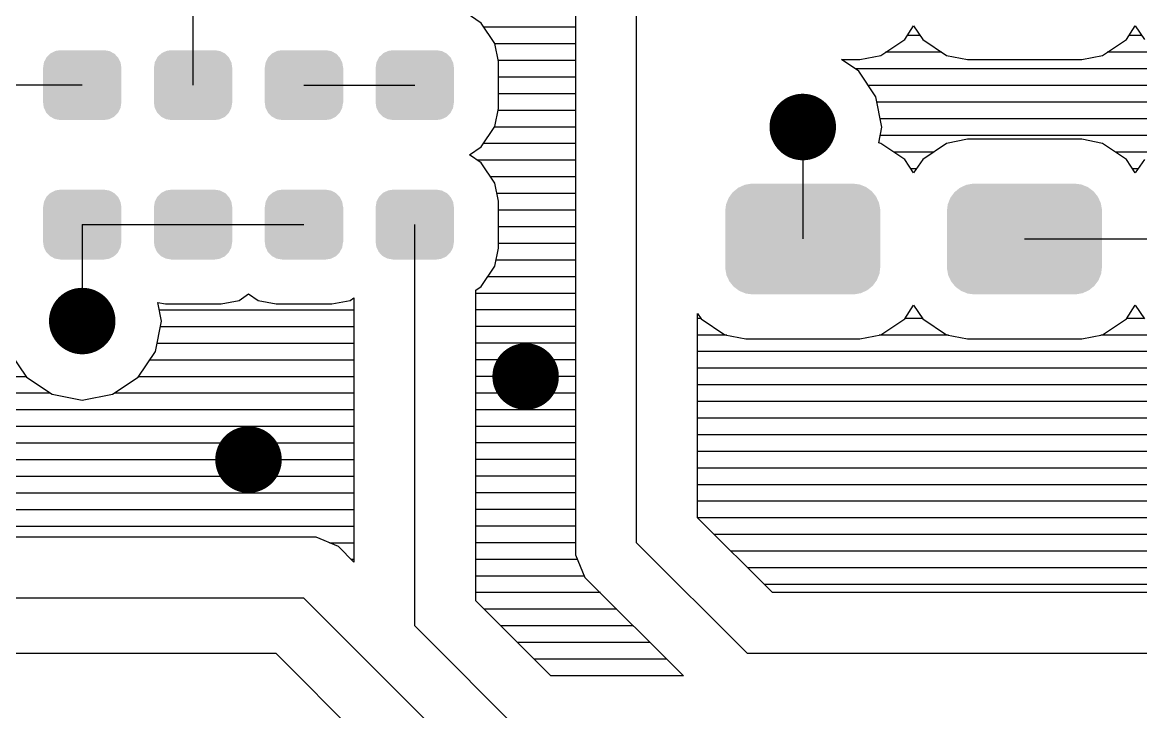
# Model space of a CAD drawing. Extents: x 295 to 953, y 10 to 290.
# Drawn here: x 679.37 to 708.84, y 184.55 to 202.71 of the extents above; entities that cross this region are included whole.
import ezdxf

# ---------------------------------------------------------------- set-up
doc = ezdxf.new("R2010")
doc.units = 0
doc.header["$LTSCALE"] = 5
doc.header["$MEASUREMENT"] = 0
doc.layers.get('0').update_dxf_attribs({"linetype": 'CONTINUOUS', "lineweight": 25})
doc.layers.add('DV-PEI-A6_BOT', color=7, linetype='CONTINUOUS')

msp = doc.modelspace()

# ---------------------------------------------------------------- linework, layer by layer
at = {"const_width": 0.876}
for points in [[(700.376, 199.952, -1), (699.499, 199.952, -1)], [(681.389, 194.84, -1), (680.513, 194.84, -1)], [(693.073, 193.379, -1), (692.197, 193.379, -1)], [(685.771, 191.189, -1), (684.894, 191.189, -1)]]:
    msp.add_lwpolyline(points, format="xyb", close=True, dxfattribs=at)
for points in [[(681.888, 201.791), (681.799, 201.884), (680.01, 201.791), (680.106, 201.884)], [(681.799, 201.884), (681.782, 201.893), (680.106, 201.884), (680.115, 201.893)], [(681.782, 201.893), (681.67, 201.952), (680.115, 201.893), (680.237, 201.952)], [(681.67, 201.952), (681.642, 201.957), (680.237, 201.952), (680.246, 201.957)], [(681.642, 201.957), (681.526, 201.976), (680.246, 201.957), (680.375, 201.976)], [(684.809, 201.791), (684.72, 201.884), (682.931, 201.791), (683.027, 201.884)], [(684.72, 201.884), (684.703, 201.893), (683.027, 201.884), (683.036, 201.893)], [(684.703, 201.893), (684.591, 201.952), (683.036, 201.893), (683.158, 201.952)], [(684.591, 201.952), (684.563, 201.957), (683.158, 201.952), (683.167, 201.957)], [(684.563, 201.957), (684.447, 201.976), (683.167, 201.957), (683.296, 201.976)], [(687.73, 201.791), (687.641, 201.884), (685.852, 201.791), (685.948, 201.884)], [(687.641, 201.884), (687.624, 201.893), (685.948, 201.884), (685.957, 201.893)], [(687.624, 201.893), (687.512, 201.952), (685.957, 201.893), (686.079, 201.952)], [(687.512, 201.952), (687.484, 201.957), (686.079, 201.952), (686.088, 201.957)], [(687.484, 201.957), (687.368, 201.976), (686.088, 201.957), (686.217, 201.976)], [(690.651, 201.791), (690.562, 201.884), (688.773, 201.791), (688.869, 201.884)], [(690.562, 201.884), (690.545, 201.893), (688.869, 201.884), (688.878, 201.893)], [(690.545, 201.893), (690.433, 201.952), (688.878, 201.893), (689, 201.952)], [(690.433, 201.952), (690.405, 201.957), (689, 201.952), (689.009, 201.957)], [(690.405, 201.957), (690.289, 201.976), (689.009, 201.957), (689.138, 201.976)], [(681.982, 201.517), (681.963, 201.647), (679.92, 201.517), (679.941, 201.647)], [(681.963, 201.647), (681.956, 201.661), (679.941, 201.647), (679.943, 201.661)], [(681.956, 201.661), (681.9, 201.778), (679.943, 201.661), (680.004, 201.778)], [(681.9, 201.778), (681.888, 201.791), (680.004, 201.778), (680.01, 201.791)], [(684.903, 201.517), (684.884, 201.647), (682.841, 201.517), (682.862, 201.647)], [(684.884, 201.647), (684.877, 201.661), (682.862, 201.647), (682.864, 201.661)], [(684.877, 201.661), (684.821, 201.778), (682.864, 201.661), (682.925, 201.778)], [(684.821, 201.778), (684.809, 201.791), (682.925, 201.778), (682.931, 201.791)], [(687.824, 201.517), (687.805, 201.647), (685.762, 201.517), (685.783, 201.647)], [(687.805, 201.647), (687.798, 201.661), (685.783, 201.647), (685.785, 201.661)], [(687.798, 201.661), (687.742, 201.778), (685.785, 201.661), (685.846, 201.778)], [(687.742, 201.778), (687.73, 201.791), (685.846, 201.778), (685.852, 201.791)], [(690.745, 201.517), (690.726, 201.647), (688.683, 201.517), (688.704, 201.647)], [(690.726, 201.647), (690.719, 201.661), (688.704, 201.647), (688.706, 201.661)], [(690.719, 201.661), (690.663, 201.778), (688.706, 201.661), (688.767, 201.778)], [(690.663, 201.778), (690.651, 201.791), (688.767, 201.778), (688.773, 201.791)], [(681.985, 200.594), (681.985, 201.517), (679.917, 200.594), (679.917, 201.517)], [(684.906, 200.594), (684.906, 201.517), (682.838, 200.594), (682.838, 201.517)], [(687.827, 200.594), (687.827, 201.517), (685.759, 200.594), (685.759, 201.517)], [(690.748, 200.594), (690.748, 201.517), (688.68, 200.594), (688.68, 201.517)], [(681.961, 200.465), (681.982, 200.594), (679.938, 200.465), (679.92, 200.594)], [(681.959, 200.45), (681.961, 200.465), (679.945, 200.45), (679.938, 200.465)], [(681.898, 200.333), (681.959, 200.45), (680.001, 200.333), (679.945, 200.45)], [(684.882, 200.465), (684.903, 200.594), (682.859, 200.465), (682.841, 200.594)], [(684.88, 200.45), (684.882, 200.465), (682.866, 200.45), (682.859, 200.465)], [(684.819, 200.333), (684.88, 200.45), (682.922, 200.333), (682.866, 200.45)], [(687.803, 200.465), (687.824, 200.594), (685.78, 200.465), (685.762, 200.594)], [(687.801, 200.45), (687.803, 200.465), (685.787, 200.45), (685.78, 200.465)], [(687.74, 200.333), (687.801, 200.45), (685.843, 200.333), (685.787, 200.45)], [(690.724, 200.465), (690.745, 200.594), (688.701, 200.465), (688.683, 200.594)], [(690.722, 200.45), (690.724, 200.465), (688.708, 200.45), (688.701, 200.465)], [(690.661, 200.333), (690.722, 200.45), (688.764, 200.333), (688.708, 200.45)], [(681.892, 200.321), (681.898, 200.333), (680.013, 200.321), (680.001, 200.333)], [(681.796, 200.228), (681.892, 200.321), (680.103, 200.228), (680.013, 200.321)], [(681.787, 200.219), (681.796, 200.228), (680.12, 200.219), (680.103, 200.228)], [(681.665, 200.16), (681.787, 200.219), (680.232, 200.16), (680.12, 200.219)], [(681.656, 200.155), (681.665, 200.16), (680.259, 200.155), (680.232, 200.16)], [(681.526, 200.136), (681.656, 200.155), (680.375, 200.136), (680.259, 200.155)], [(684.813, 200.321), (684.819, 200.333), (682.934, 200.321), (682.922, 200.333)], [(684.717, 200.228), (684.813, 200.321), (683.024, 200.228), (682.934, 200.321)], [(684.708, 200.219), (684.717, 200.228), (683.041, 200.219), (683.024, 200.228)], [(684.586, 200.16), (684.708, 200.219), (683.153, 200.16), (683.041, 200.219)], [(684.577, 200.155), (684.586, 200.16), (683.18, 200.155), (683.153, 200.16)], [(684.447, 200.136), (684.577, 200.155), (683.296, 200.136), (683.18, 200.155)], [(687.734, 200.321), (687.74, 200.333), (685.855, 200.321), (685.843, 200.333)], [(687.638, 200.228), (687.734, 200.321), (685.945, 200.228), (685.855, 200.321)], [(687.629, 200.219), (687.638, 200.228), (685.962, 200.219), (685.945, 200.228)], [(687.507, 200.16), (687.629, 200.219), (686.074, 200.16), (685.962, 200.219)], [(687.498, 200.155), (687.507, 200.16), (686.101, 200.155), (686.074, 200.16)], [(687.368, 200.136), (687.498, 200.155), (686.217, 200.136), (686.101, 200.155)], [(690.655, 200.321), (690.661, 200.333), (688.776, 200.321), (688.764, 200.333)], [(690.559, 200.228), (690.655, 200.321), (688.866, 200.228), (688.776, 200.321)], [(690.55, 200.219), (690.559, 200.228), (688.883, 200.219), (688.866, 200.228)], [(690.428, 200.16), (690.55, 200.219), (688.995, 200.16), (688.883, 200.219)], [(690.419, 200.155), (690.428, 200.16), (689.022, 200.155), (688.995, 200.16)], [(690.289, 200.136), (690.419, 200.155), (689.138, 200.136), (689.022, 200.155)], [(701.755, 198.261), (701.632, 198.351), (698.126, 198.261), (698.236, 198.351)], [(701.632, 198.351), (701.606, 198.37), (698.236, 198.351), (698.278, 198.37)], [(701.606, 198.37), (701.461, 198.428), (698.278, 198.37), (698.404, 198.428)], [(701.461, 198.428), (701.435, 198.439), (698.404, 198.428), (698.462, 198.439)], [(701.435, 198.439), (701.26, 198.461), (698.462, 198.439), (698.585, 198.461)], [(701.26, 198.461), (701.252, 198.462), (698.585, 198.461), (698.623, 198.462)], [(707.597, 198.261), (707.474, 198.351), (703.968, 198.261), (704.078, 198.351)], [(707.474, 198.351), (707.448, 198.37), (704.078, 198.351), (704.12, 198.37)], [(707.448, 198.37), (707.303, 198.428), (704.12, 198.37), (704.246, 198.428)], [(707.303, 198.428), (707.277, 198.439), (704.246, 198.428), (704.304, 198.439)], [(707.277, 198.439), (707.102, 198.461), (704.304, 198.439), (704.427, 198.461)], [(707.102, 198.461), (707.094, 198.462), (704.427, 198.461), (704.465, 198.462)], [(681.956, 197.987), (681.9, 198.104), (679.943, 197.987), (680.004, 198.104)], [(681.9, 198.104), (681.888, 198.116), (680.004, 198.104), (680.01, 198.116)], [(681.888, 198.116), (681.799, 198.209), (680.01, 198.116), (680.106, 198.209)], [(681.799, 198.209), (681.782, 198.218), (680.106, 198.209), (680.115, 198.218)], [(681.782, 198.218), (681.67, 198.277), (680.115, 198.218), (680.237, 198.277)], [(681.67, 198.277), (681.642, 198.282), (680.237, 198.277), (680.246, 198.282)], [(681.642, 198.282), (681.526, 198.301), (680.246, 198.282), (680.375, 198.301)], [(684.877, 197.987), (684.821, 198.104), (682.864, 197.987), (682.925, 198.104)], [(684.821, 198.104), (684.809, 198.116), (682.925, 198.104), (682.931, 198.116)], [(684.809, 198.116), (684.72, 198.209), (682.931, 198.116), (683.027, 198.209)], [(684.72, 198.209), (684.703, 198.218), (683.027, 198.209), (683.036, 198.218)], [(684.703, 198.218), (684.591, 198.277), (683.036, 198.218), (683.158, 198.277)], [(684.591, 198.277), (684.563, 198.282), (683.158, 198.277), (683.167, 198.282)], [(684.563, 198.282), (684.447, 198.301), (683.167, 198.282), (683.296, 198.301)], [(687.798, 197.987), (687.742, 198.104), (685.785, 197.987), (685.846, 198.104)], [(687.742, 198.104), (687.73, 198.116), (685.846, 198.104), (685.852, 198.116)], [(687.73, 198.116), (687.641, 198.209), (685.852, 198.116), (685.948, 198.209)], [(687.641, 198.209), (687.624, 198.218), (685.948, 198.209), (685.957, 198.218)], [(687.624, 198.218), (687.512, 198.277), (685.957, 198.218), (686.079, 198.277)], [(687.512, 198.277), (687.484, 198.282), (686.079, 198.277), (686.088, 198.282)], [(687.484, 198.282), (687.368, 198.301), (686.088, 198.282), (686.217, 198.301)], [(690.719, 197.987), (690.663, 198.104), (688.706, 197.987), (688.767, 198.104)], [(690.663, 198.104), (690.651, 198.116), (688.767, 198.104), (688.773, 198.116)], [(690.651, 198.116), (690.562, 198.209), (688.773, 198.116), (688.869, 198.209)], [(690.562, 198.209), (690.545, 198.218), (688.869, 198.209), (688.878, 198.218)], [(690.545, 198.218), (690.433, 198.277), (688.878, 198.218), (689, 198.277)], [(690.433, 198.277), (690.405, 198.282), (689, 198.277), (689.009, 198.282)], [(690.405, 198.282), (690.289, 198.301), (689.009, 198.282), (689.138, 198.301)], [(701.948, 197.951), (701.886, 198.086), (697.931, 197.951), (697.984, 198.086)], [(701.886, 198.086), (701.871, 198.119), (697.984, 198.086), (698.008, 198.119)], [(701.871, 198.119), (701.777, 198.235), (698.008, 198.119), (698.093, 198.235)], [(701.777, 198.235), (701.755, 198.261), (698.093, 198.235), (698.126, 198.261)], [(707.79, 197.951), (707.728, 198.086), (703.773, 197.951), (703.826, 198.086)], [(707.728, 198.086), (707.713, 198.119), (703.826, 198.086), (703.85, 198.119)], [(707.713, 198.119), (707.619, 198.235), (703.85, 198.119), (703.935, 198.235)], [(707.619, 198.235), (707.597, 198.261), (703.935, 198.235), (703.968, 198.261)], [(681.985, 196.92), (681.985, 197.843), (679.917, 196.92), (679.917, 197.843)], [(681.982, 197.843), (681.963, 197.972), (679.92, 197.843), (679.941, 197.972)], [(681.963, 197.972), (681.956, 197.987), (679.941, 197.972), (679.943, 197.987)], [(684.906, 196.92), (684.906, 197.843), (682.838, 196.92), (682.838, 197.843)], [(684.903, 197.843), (684.884, 197.972), (682.841, 197.843), (682.862, 197.972)], [(684.884, 197.972), (684.877, 197.987), (682.862, 197.972), (682.864, 197.987)], [(687.827, 196.92), (687.827, 197.843), (685.759, 196.92), (685.759, 197.843)], [(687.824, 197.843), (687.805, 197.972), (685.762, 197.843), (685.783, 197.972)], [(687.805, 197.972), (687.798, 197.987), (685.783, 197.972), (685.785, 197.987)], [(690.748, 196.92), (690.748, 197.843), (688.68, 196.92), (688.68, 197.843)], [(690.745, 197.843), (690.726, 197.972), (688.683, 197.843), (688.704, 197.972)], [(690.726, 197.972), (690.719, 197.987), (688.704, 197.972), (688.706, 197.987)], [(701.982, 197.732), (701.981, 197.77), (697.893, 197.732), (697.898, 197.77)], [(701.982, 196.271), (701.982, 197.732), (697.893, 196.271), (697.893, 197.732)], [(701.981, 197.77), (701.955, 197.915), (697.898, 197.77), (697.916, 197.915)], [(701.955, 197.915), (701.948, 197.951), (697.916, 197.915), (697.931, 197.951)], [(707.824, 197.732), (707.823, 197.77), (703.735, 197.732), (703.74, 197.77)], [(707.824, 196.271), (707.824, 197.732), (703.735, 196.271), (703.735, 197.732)], [(707.823, 197.77), (707.797, 197.915), (703.74, 197.77), (703.758, 197.915)], [(707.797, 197.915), (707.79, 197.951), (703.758, 197.915), (703.773, 197.951)], [(681.961, 196.79), (681.982, 196.92), (679.938, 196.79), (679.92, 196.92)], [(684.882, 196.79), (684.903, 196.92), (682.859, 196.79), (682.841, 196.92)], [(687.803, 196.79), (687.824, 196.92), (685.78, 196.79), (685.762, 196.92)], [(690.724, 196.79), (690.745, 196.92), (688.701, 196.79), (688.683, 196.92)], [(681.959, 196.776), (681.961, 196.79), (679.945, 196.776), (679.938, 196.79)], [(681.898, 196.659), (681.959, 196.776), (680.001, 196.659), (679.945, 196.776)], [(681.892, 196.646), (681.898, 196.659), (680.013, 196.646), (680.001, 196.659)], [(681.796, 196.553), (681.892, 196.646), (680.103, 196.553), (680.013, 196.646)], [(681.787, 196.544), (681.796, 196.553), (680.12, 196.544), (680.103, 196.553)], [(684.88, 196.776), (684.882, 196.79), (682.866, 196.776), (682.859, 196.79)], [(684.819, 196.659), (684.88, 196.776), (682.922, 196.659), (682.866, 196.776)], [(684.813, 196.646), (684.819, 196.659), (682.934, 196.646), (682.922, 196.659)], [(684.717, 196.553), (684.813, 196.646), (683.024, 196.553), (682.934, 196.646)], [(684.708, 196.544), (684.717, 196.553), (683.041, 196.544), (683.024, 196.553)], [(687.801, 196.776), (687.803, 196.79), (685.787, 196.776), (685.78, 196.79)], [(687.74, 196.659), (687.801, 196.776), (685.843, 196.659), (685.787, 196.776)], [(687.734, 196.646), (687.74, 196.659), (685.855, 196.646), (685.843, 196.659)], [(687.638, 196.553), (687.734, 196.646), (685.945, 196.553), (685.855, 196.646)], [(687.629, 196.544), (687.638, 196.553), (685.962, 196.544), (685.945, 196.553)], [(690.722, 196.776), (690.724, 196.79), (688.708, 196.776), (688.701, 196.79)], [(690.661, 196.659), (690.722, 196.776), (688.764, 196.659), (688.708, 196.776)], [(690.655, 196.646), (690.661, 196.659), (688.776, 196.646), (688.764, 196.659)], [(690.559, 196.553), (690.655, 196.646), (688.866, 196.553), (688.776, 196.646)], [(690.55, 196.544), (690.559, 196.553), (688.883, 196.544), (688.866, 196.553)], [(681.665, 196.485), (681.787, 196.544), (680.232, 196.485), (680.12, 196.544)], [(681.656, 196.481), (681.665, 196.485), (680.259, 196.481), (680.232, 196.485)], [(681.526, 196.461), (681.656, 196.481), (680.375, 196.461), (680.259, 196.481)], [(684.586, 196.485), (684.708, 196.544), (683.153, 196.485), (683.041, 196.544)], [(684.577, 196.481), (684.586, 196.485), (683.18, 196.481), (683.153, 196.485)], [(684.447, 196.461), (684.577, 196.481), (683.296, 196.461), (683.18, 196.481)], [(687.507, 196.485), (687.629, 196.544), (686.074, 196.485), (685.962, 196.544)], [(687.498, 196.481), (687.507, 196.485), (686.101, 196.481), (686.074, 196.485)], [(687.368, 196.461), (687.498, 196.481), (686.217, 196.461), (686.101, 196.481)], [(690.428, 196.485), (690.55, 196.544), (688.995, 196.485), (688.883, 196.544)], [(690.419, 196.481), (690.428, 196.485), (689.022, 196.481), (688.995, 196.485)], [(690.289, 196.461), (690.419, 196.481), (689.138, 196.461), (689.022, 196.481)], [(701.977, 196.233), (701.982, 196.271), (697.894, 196.233), (697.893, 196.271)], [(707.819, 196.233), (707.824, 196.271), (703.736, 196.233), (703.735, 196.271)], [(701.959, 196.088), (701.977, 196.233), (697.92, 196.088), (697.894, 196.233)], [(701.944, 196.052), (701.959, 196.088), (697.926, 196.052), (697.92, 196.088)], [(701.891, 195.917), (701.944, 196.052), (697.989, 195.917), (697.926, 196.052)], [(707.801, 196.088), (707.819, 196.233), (703.762, 196.088), (703.736, 196.233)], [(707.786, 196.052), (707.801, 196.088), (703.768, 196.052), (703.762, 196.088)], [(707.733, 195.917), (707.786, 196.052), (703.831, 195.917), (703.768, 196.052)], [(701.867, 195.885), (701.891, 195.917), (698.004, 195.885), (697.989, 195.917)], [(701.781, 195.768), (701.867, 195.885), (698.098, 195.768), (698.004, 195.885)], [(701.749, 195.742), (701.781, 195.768), (698.12, 195.742), (698.098, 195.768)], [(701.639, 195.652), (701.749, 195.742), (698.243, 195.652), (698.12, 195.742)], [(707.709, 195.885), (707.733, 195.917), (703.846, 195.885), (703.831, 195.917)], [(707.623, 195.768), (707.709, 195.885), (703.94, 195.768), (703.846, 195.885)], [(707.591, 195.742), (707.623, 195.768), (703.962, 195.742), (703.94, 195.768)], [(707.481, 195.652), (707.591, 195.742), (704.085, 195.652), (703.962, 195.742)], [(701.597, 195.633), (701.639, 195.652), (698.269, 195.633), (698.243, 195.652)], [(701.471, 195.575), (701.597, 195.633), (698.414, 195.575), (698.269, 195.633)], [(701.413, 195.564), (701.471, 195.575), (698.44, 195.564), (698.414, 195.575)], [(701.29, 195.542), (701.413, 195.564), (698.615, 195.542), (698.44, 195.564)], [(701.252, 195.541), (701.29, 195.542), (698.623, 195.541), (698.615, 195.542)], [(707.439, 195.633), (707.481, 195.652), (704.111, 195.633), (704.085, 195.652)], [(707.313, 195.575), (707.439, 195.633), (704.256, 195.575), (704.111, 195.633)], [(707.255, 195.564), (707.313, 195.575), (704.282, 195.564), (704.256, 195.575)], [(707.132, 195.542), (707.255, 195.564), (704.457, 195.542), (704.282, 195.564)], [(707.094, 195.541), (707.132, 195.542), (704.465, 195.541), (704.457, 195.542)]]:
    msp.add_solid(points)
at = {"layer": 'DV-PEI-A6_BOT'}
for p, q in [((695.556, 188.998), (695.556, 210.175)), ((693.949, 209.509), (693.949, 189.313)), ((683.872, 201.056), (683.872, 203.603)), ((691.467, 202.692), (690.929, 203.054)), ((691.823, 202.154), (691.467, 202.692)), ((693.949, 202.581), (691.542, 202.581)), ((702.625, 202.259), (702.858, 202.616)), ((702.858, 202.616), (703.098, 202.259)), ((708.467, 202.259), (708.7, 202.616)), ((708.7, 202.616), (708.94, 202.259)), ((691.922, 201.681), (691.823, 202.154)), ((701.994, 201.839), (702.625, 202.259)), ((703.034, 202.359), (702.689, 202.359)), ((703.098, 202.259), (703.729, 201.839)), ((707.836, 201.839), (708.467, 202.259)), ((708.876, 202.359), (708.531, 202.359)), ((693.949, 202.142), (691.829, 202.142)), ((703.606, 201.921), (702.116, 201.921)), ((709.448, 201.921), (707.958, 201.921)), ((693.949, 201.704), (691.916, 201.704)), ((691.922, 200.437), (691.922, 201.681)), ((701.415, 201.424), (700.954, 201.728)), ((700.954, 201.728), (701.445, 201.728)), ((701.445, 201.728), (701.994, 201.839)), ((703.729, 201.839), (704.278, 201.728)), ((704.278, 201.728), (707.287, 201.728)), ((707.287, 201.728), (707.836, 201.839)), ((693.949, 201.266), (691.922, 201.266)), ((714.531, 201.482), (701.328, 201.482)), ((701.865, 200.746), (701.415, 201.424)), ((680.951, 201.056), (678.03, 201.056)), ((686.793, 201.056), (689.714, 201.056)), ((714.531, 201.044), (701.667, 201.044)), ((693.949, 200.828), (691.922, 200.828)), ((702.023, 199.952), (701.865, 200.746)), ((691.823, 199.963), (691.922, 200.437)), ((693.949, 200.39), (691.911, 200.39)), ((714.531, 200.606), (701.894, 200.606)), ((714.583, 200.168), (701.982, 200.168)), ((691.467, 199.426), (691.823, 199.963)), ((693.949, 199.952), (691.817, 199.952)), ((699.937, 199.952), (699.937, 197.002)), ((701.941, 199.531), (702.023, 199.952)), ((693.949, 199.514), (691.525, 199.514)), ((701.994, 199.519), (701.941, 199.531)), ((714.764, 199.73), (701.982, 199.73)), ((702.625, 199.099), (701.994, 199.519)), ((703.729, 199.519), (703.098, 199.099)), ((704.278, 199.63), (703.729, 199.519)), ((707.287, 199.63), (704.278, 199.63)), ((707.836, 199.519), (707.287, 199.63)), ((708.467, 199.099), (707.836, 199.519)), ((691.157, 199.221), (691.467, 199.426)), ((691.467, 199.011), (691.157, 199.221)), ((703.384, 199.292), (702.338, 199.292)), ((709.226, 199.292), (708.18, 199.292)), ((693.949, 199.075), (691.379, 199.075)), ((691.823, 198.474), (691.467, 199.011)), ((702.858, 198.742), (702.625, 199.099)), ((703.098, 199.099), (702.858, 198.742)), ((708.7, 198.742), (708.467, 199.099)), ((708.94, 199.099), (708.7, 198.742)), ((693.949, 198.637), (691.718, 198.637)), ((702.934, 198.853), (702.788, 198.853)), ((708.776, 198.853), (708.63, 198.853)), ((691.922, 198.001), (691.823, 198.474)), ((693.949, 198.199), (691.881, 198.199)), ((691.922, 196.756), (691.922, 198.001)), ((693.949, 197.761), (691.922, 197.761)), ((680.951, 197.381), (683.872, 197.381)), ((680.951, 197.381), (680.951, 194.84)), ((683.872, 197.381), (686.793, 197.381)), ((689.714, 186.807), (689.714, 197.381)), ((693.949, 197.323), (691.922, 197.323)), ((693.949, 196.885), (691.922, 196.885)), ((705.779, 197.002), (707.24, 197.002)), ((707.24, 197.002), (713.082, 197.002)), ((691.823, 196.283), (691.922, 196.756)), ((691.467, 195.746), (691.823, 196.283)), ((693.949, 196.447), (691.858, 196.447)), ((693.949, 196.008), (691.642, 196.008)), ((691.32, 195.652), (691.467, 195.746)), ((684.608, 195.29), (685.087, 195.383)), ((685.087, 195.383), (685.332, 195.553)), ((685.332, 195.553), (685.584, 195.383)), ((685.584, 195.383), (686.063, 195.29)), ((687.529, 195.29), (688.008, 195.383)), ((688.008, 195.383), (688.107, 195.453)), ((688.107, 195.453), (688.107, 188.49)), ((691.32, 187.467), (691.32, 195.652)), ((693.949, 195.57), (691.32, 195.57)), ((683.037, 194.84), (682.943, 195.331)), ((682.943, 195.331), (683.142, 195.29)), ((688.107, 195.126), (682.978, 195.126)), ((683.142, 195.29), (684.608, 195.29)), ((686.063, 195.29), (687.529, 195.29)), ((693.949, 195.132), (691.32, 195.132)), ((702.625, 194.898), (702.858, 195.255)), ((702.858, 195.255), (703.098, 194.898)), ((708.467, 194.898), (708.7, 195.255)), ((708.7, 195.255), (708.94, 194.898)), ((682.879, 194.04), (683.037, 194.84)), ((697.162, 189.658), (697.162, 195.039)), ((697.162, 195.039), (697.256, 194.898)), ((697.25, 194.91), (697.162, 194.91)), ((697.256, 194.898), (697.887, 194.478)), ((701.994, 194.478), (702.625, 194.898)), ((703.092, 194.91), (702.631, 194.91)), ((703.098, 194.898), (703.729, 194.478)), ((707.836, 194.478), (708.467, 194.898)), ((708.934, 194.91), (708.473, 194.91)), ((688.107, 194.688), (683.007, 194.688)), ((693.949, 194.694), (691.32, 194.694)), ((688.107, 194.25), (682.92, 194.25)), ((693.949, 194.256), (691.32, 194.256)), ((697.934, 194.472), (697.162, 194.472)), ((697.887, 194.478), (698.436, 194.373)), ((698.436, 194.373), (701.445, 194.373)), ((701.445, 194.373), (701.994, 194.478)), ((703.776, 194.472), (701.947, 194.472)), ((703.729, 194.478), (704.278, 194.373)), ((704.278, 194.373), (707.287, 194.373)), ((707.287, 194.373), (707.836, 194.478)), ((709.618, 194.472), (707.789, 194.472)), ((679.029, 194.04), (679.479, 193.362)), ((682.429, 193.362), (682.879, 194.04)), ((724.556, 194.034), (697.162, 194.034)), ((688.107, 193.812), (682.733, 193.812)), ((693.949, 193.818), (691.32, 193.818)), ((679.473, 193.374), (676.593, 193.374)), ((679.479, 193.362), (680.156, 192.912)), ((681.751, 192.912), (682.429, 193.362)), ((688.107, 193.374), (682.435, 193.374)), ((693.949, 193.379), (691.32, 193.379)), ((724.351, 193.596), (697.162, 193.596)), ((724.269, 193.158), (697.162, 193.158)), ((680.116, 192.936), (675.95, 192.936)), ((680.156, 192.912), (680.951, 192.754)), ((680.951, 192.754), (681.751, 192.912)), ((688.107, 192.936), (681.792, 192.936)), ((693.949, 192.941), (691.32, 192.941)), ((724.264, 192.719), (697.162, 192.719)), ((688.107, 192.497), (672.515, 192.497)), ((693.949, 192.503), (691.32, 192.503)), ((724.264, 192.281), (697.162, 192.281)), ((688.107, 192.059), (672.427, 192.059)), ((693.949, 192.065), (691.32, 192.065)), ((724.264, 191.843), (697.162, 191.843)), ((688.107, 191.621), (672.34, 191.621)), ((693.949, 191.627), (691.32, 191.627)), ((724.264, 191.405), (697.162, 191.405)), ((688.107, 191.183), (672.159, 191.183)), ((693.949, 191.189), (691.32, 191.189)), ((724.264, 190.967), (697.162, 190.967)), ((688.107, 190.745), (671.867, 190.745)), ((693.949, 190.751), (691.32, 190.751)), ((724.299, 190.529), (697.162, 190.529)), ((688.107, 190.307), (671.557, 190.307)), ((693.949, 190.312), (691.32, 190.312)), ((724.386, 190.09), (697.162, 190.09)), ((688.107, 189.868), (670.903, 189.868)), ((693.949, 189.874), (691.32, 189.874)), ((699.143, 187.684), (697.162, 189.658)), ((724.655, 189.652), (697.174, 189.652)), ((688.107, 189.43), (669.588, 189.43)), ((693.949, 189.436), (691.32, 189.436)), ((693.949, 189.313), (693.949, 188.677)), ((725.029, 189.214), (697.612, 189.214)), ((687.114, 189.144), (665.008, 189.144)), ((687.704, 188.899), (687.114, 189.144)), ((688.107, 188.992), (687.471, 188.992)), ((688.107, 188.49), (687.704, 188.899)), ((693.949, 188.998), (691.32, 188.998)), ((698.477, 186.077), (695.556, 188.998)), ((693.949, 188.677), (694.195, 188.087)), ((725.882, 188.776), (698.05, 188.776)), ((688.107, 188.554), (688.043, 188.554)), ((694.002, 188.56), (691.32, 188.56)), ((762.009, 188.338), (698.489, 188.338)), ((694.183, 188.122), (691.32, 188.122)), ((694.195, 188.087), (696.794, 185.493)), ((723.089, 187.9), (698.927, 187.9)), ((686.793, 187.537), (647.359, 187.537)), ((691.905, 182.426), (686.793, 187.537)), ((694.604, 187.684), (691.32, 187.684)), ((693.301, 185.493), (691.32, 187.467)), ((722.762, 187.684), (699.143, 187.684)), ((695.042, 187.245), (691.548, 187.245)), ((692.635, 183.886), (689.714, 186.807)), ((695.48, 186.807), (691.986, 186.807)), ((695.918, 186.369), (692.425, 186.369)), ((686.063, 186.077), (648.82, 186.077)), ((691.174, 180.965), (686.063, 186.077)), ((724.036, 186.077), (698.477, 186.077)), ((696.356, 185.931), (692.863, 185.931)), ((696.794, 185.493), (693.301, 185.493)), ((696.794, 185.493), (693.301, 185.493))]:
    msp.add_line(p, q, dxfattribs=at)

doc.saveas('drawing.dxf')
